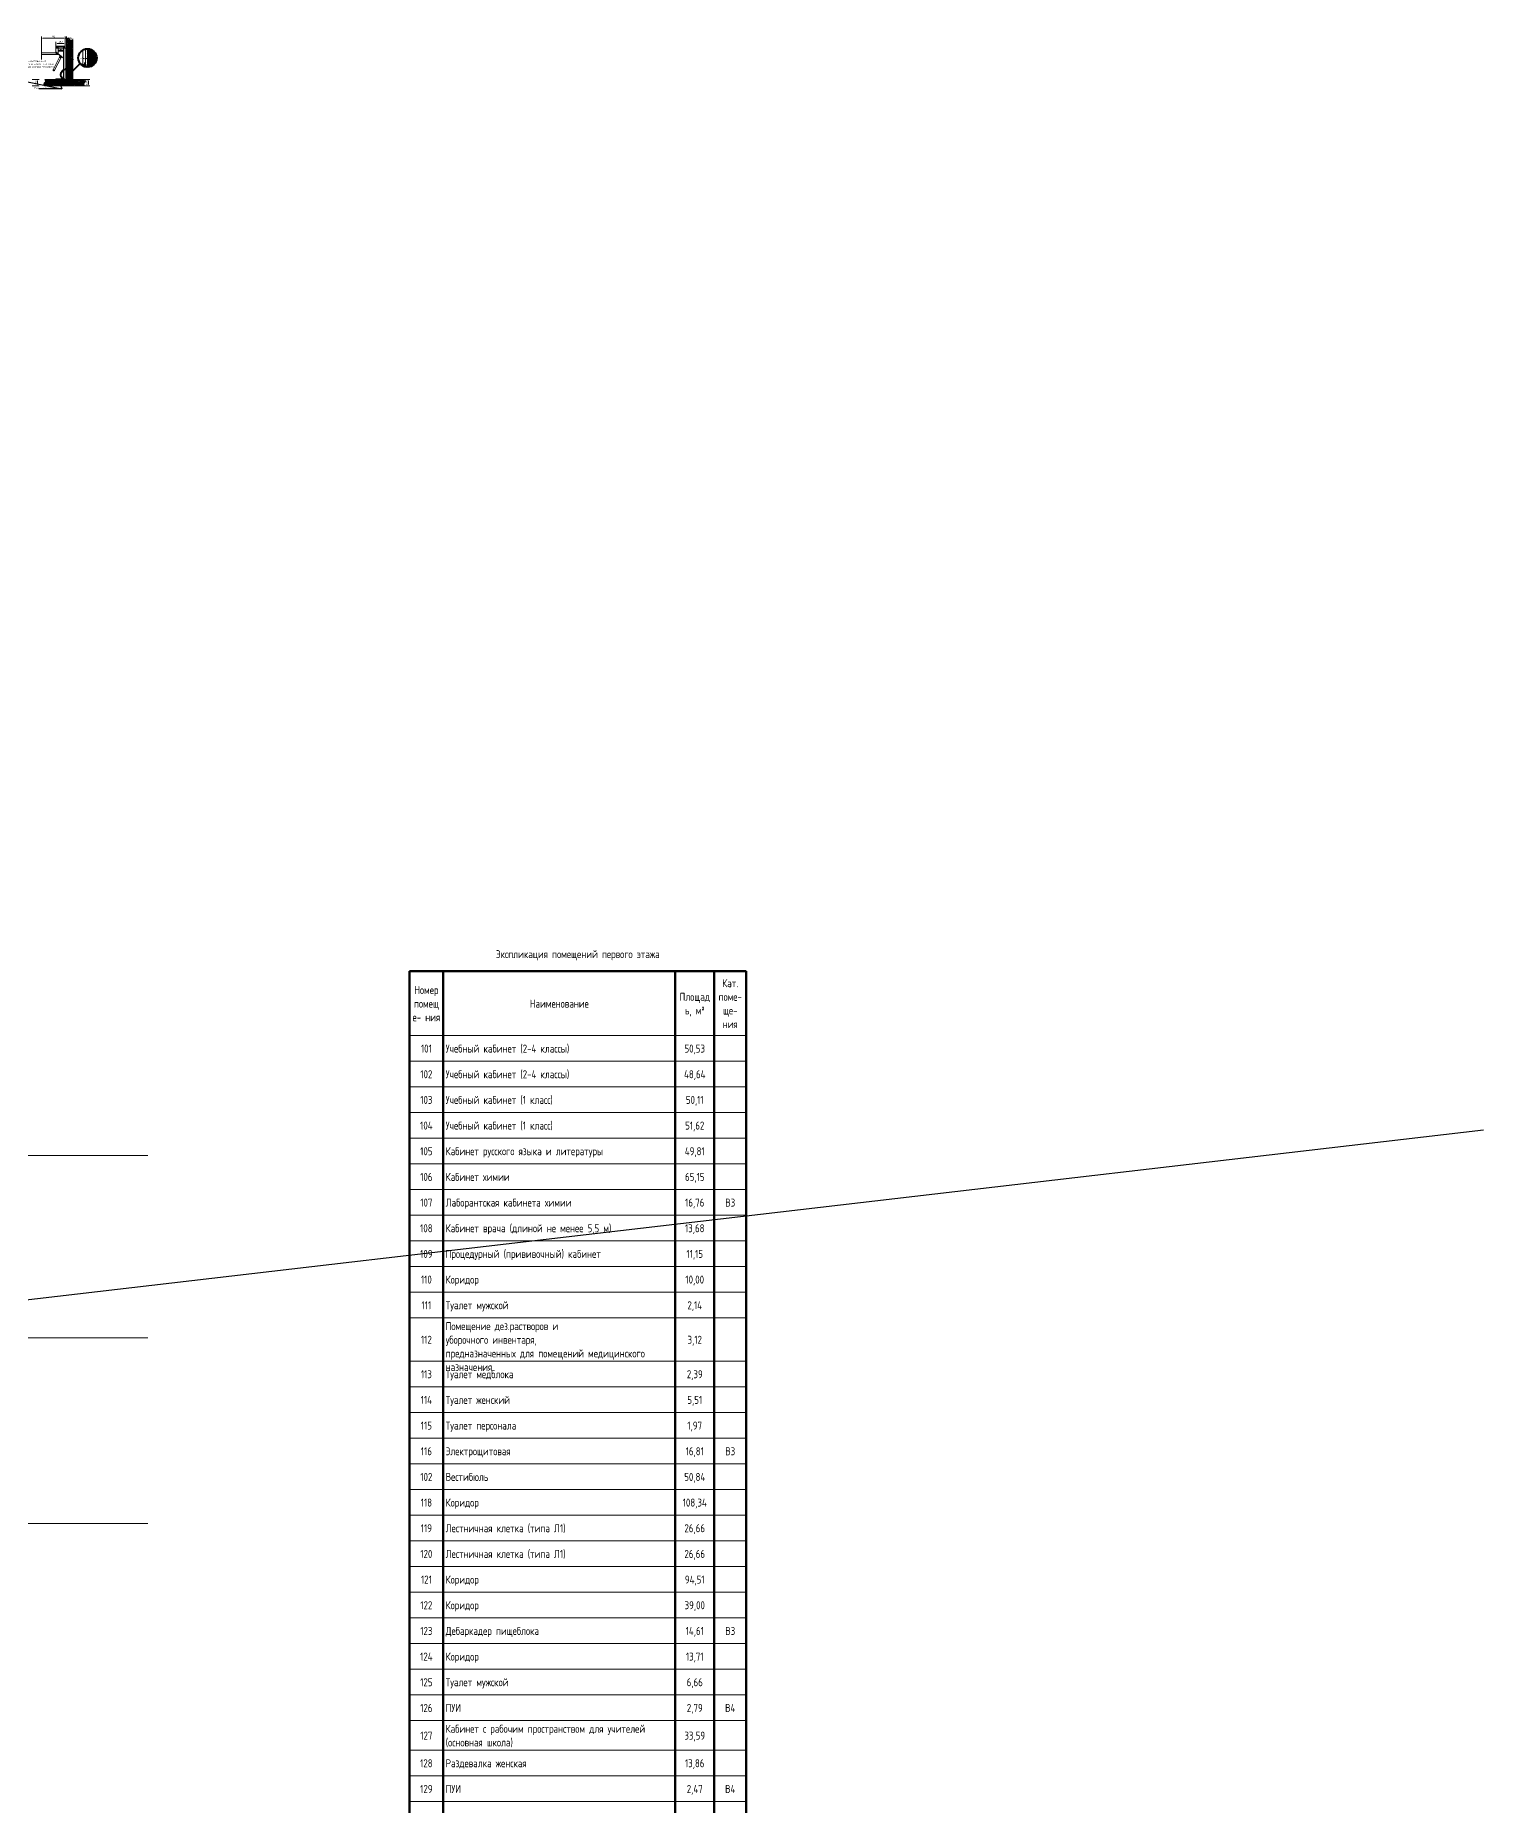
# Model space of a CAD drawing. Header units: millimetres. Extents: x -695119 to 412940, y -249585 to 622758.
# Drawn here: x 175612 to 220870, y -40183 to 15116 of the extents above; entities that cross this region are included whole.
import ezdxf
from ezdxf import colors
from ezdxf.entities.mleader import LeaderData, LeaderLine
from ezdxf.math import Vec2, Vec3

# ---------------------------------------------------------------- set-up
doc = ezdxf.new("R2010")
doc.units = ezdxf.units.MM
doc.linetypes.add('ADSK_Линия сетки', pattern=[25, 20, -2.5, 0, -2.5])
for name, color, linetype, lineweight in [('_Схема', 5, 'Continuous', 30), ('Графика спецификации', 7, 'Continuous', 20), ('Линии', 7, 'Continuous', 9), ('Оси', 252, 'Continuous', 9), ('Тонкие линии', 7, 'Continuous', 18)]:
    doc.layers.add(name, color=color, linetype=linetype, lineweight=lineweight)
doc.styles.add('dim', font='romans.shx', dxfattribs={"width": 0.7})
doc.styles.add('GOST 2.304 type A_1', font='', dxfattribs={"height": 350})
doc.styles.add('GOST-2.304_Type-B_italic', font='')
doc.styles.get('GOST 2.304 type A_1').set_extended_font_data('GOST 2.304 type A')
doc.styles.get('GOST-2.304_Type-B_italic').set_extended_font_data('GOST type B')
doc.dimstyles.new('СПДС', dxfattribs={"dimscale": 100, "dimtxt": 2, "dimasz": 1.8, "dimexe": 2, "dimexo": 0, "dimgap": 1, "dimtad": 1, "dimdec": 0, "dimrnd": 1, "dimtxsty": 'dim', "dimblk": 'OBLIQUE', "dimcen": 2.5, "dimdle": 1, "dimclrt": 7, "dimaunit": 1, "dimadec": 0, "dimazin": 0, "dimtfac": 1, "dimtdec": 0, "dimtix": 1, "dimtmove": 2, "dimatfit": 3, "dimldrblk": 'OPEN', "dimfxl": 1, "dimlwd": 13, "dimlwe": 13, "dimarcsym": 0})

# ---------------------------------------------------------------- blocks, each defined once
blk = doc.blocks.new('*D80')
at = {"color": 0, "lineweight": 13, "transparency": 16777216}
for p, q in [((175802, 14365), (175802, 15084)), ((176499, 15034), (175847, 15034)), ((176544, 14563), (176544, 15084))]:
    blk.add_line(p, q, dxfattribs=at)
at = {"color": 0, "transparency": 16777216}
for points in [[(175847, 15041), (175847, 15026), (175802, 15034)], [(176499, 15041), (176499, 15026), (176544, 15034)]]:
    blk.add_solid(points, dxfattribs=at)
at = {"layer": 'Defpoints', "color": 0, "transparency": 16777216}
for p in [(175802, 15034), (176544, 14563), (175802, 14365)]:
    blk.add_point(p, dxfattribs=at)
at = {"color": 7, "lineweight": 20, "transparency": 16777216, "insert": (176173, 15084), "char_height": 50, "attachment_point": 5, "style": 'GOST-2.304_Type-B_italic'}
blk.add_mtext('742', dxfattribs=at)
blk = doc.blocks.new('_Open')
at = {"color": 0, "linetype": 'ByBlock', "lineweight": -2}
for p, q in [((-1, 0.2), (0, 0)), ((-1, -0.2), (0, 0)), ((0, 0), (-1, 0))]:
    blk.add_line(p, q, dxfattribs=at)
blk = doc.blocks.new('*D81')
at = {"color": 0, "lineweight": 13, "transparency": 16777216}
for p, q in [((176499, 15034), (176454, 15034)), ((176544, 13762), (176544, 15084)), ((176544, 15034), (176580, 15034)), ((176580, 13762), (176580, 15084)), ((176625, 15034), (176670, 15034))]:
    blk.add_line(p, q, dxfattribs=at)
at = {"color": 0, "transparency": 16777216}
for points in [[(176499, 15041), (176499, 15026), (176544, 15034)], [(176625, 15041), (176625, 15026), (176580, 15034)]]:
    blk.add_solid(points, dxfattribs=at)
at = {"layer": 'Defpoints', "color": 0, "transparency": 16777216}
for p in [(176580, 15034), (176544, 13762), (176580, 13762)]:
    blk.add_point(p, dxfattribs=at)
at = {"color": 7, "lineweight": 20, "transparency": 16777216, "insert": (176705, 15034), "char_height": 50, "width": 467.84, "attachment_point": 5, "style": 'GOST-2.304_Type-B_italic'}
blk.add_mtext('{\\H1.08333x;≥}10мм', dxfattribs=at)
blk = doc.blocks.new('*D85')
at = {"color": 0, "lineweight": 13, "transparency": 16777216}
for p, q in [((176251, 14782), (176251, 14917)), ((176499, 14867), (176296, 14867)), ((176544, 14782), (176544, 14917))]:
    blk.add_line(p, q, dxfattribs=at)
at = {"color": 0, "transparency": 16777216}
for points in [[(176296, 14875), (176296, 14860), (176251, 14867)], [(176499, 14875), (176499, 14860), (176544, 14867)]]:
    blk.add_solid(points, dxfattribs=at)
at = {"layer": 'Defpoints', "color": 0, "transparency": 16777216}
for p in [(176251, 14867), (176251, 14782), (176544, 14782)]:
    blk.add_point(p, dxfattribs=at)
at = {"color": 7, "lineweight": 20, "transparency": 16777216, "insert": (176398, 14917), "char_height": 50, "attachment_point": 5, "style": 'GOST-2.304_Type-B_italic'}
blk.add_mtext('293', dxfattribs=at)
blk = doc.blocks.new('*D86')
at = {"color": 0, "lineweight": 13, "transparency": 16777216}
for p, q in [((175508, 13742), (175730, 13742)), ((175508, 13542), (175730, 13542)), ((175680, 13697), (175680, 13587))]:
    blk.add_line(p, q, dxfattribs=at)
at = {"color": 0, "transparency": 16777216}
for points in [[(175672, 13697), (175687, 13697), (175680, 13742)], [(175672, 13587), (175687, 13587), (175680, 13542)]]:
    blk.add_solid(points, dxfattribs=at)
at = {"layer": 'Defpoints', "color": 0, "transparency": 16777216}
for p in [(175508, 13742), (175508, 13542), (175680, 13542)]:
    blk.add_point(p, dxfattribs=at)
at = {"color": 7, "lineweight": 20, "transparency": 16777216, "insert": (175628, 13642), "char_height": 50, "attachment_point": 5, "rotation": 90, "style": 'GOST-2.304_Type-B_italic'}
blk.add_mtext('{\\H1.08333x;≥}200', dxfattribs=at)
blk = doc.blocks.new('*D82')
at = {"color": 0, "lineweight": 13, "transparency": 16777216}
for p, q in [((177096, 13742), (177318, 13742)), ((177096, 13542), (177318, 13542)), ((177268, 13697), (177268, 13587))]:
    blk.add_line(p, q, dxfattribs=at)
at = {"color": 0, "transparency": 16777216}
for points in [[(177261, 13697), (177276, 13697), (177268, 13742)], [(177261, 13587), (177276, 13587), (177268, 13542)]]:
    blk.add_solid(points, dxfattribs=at)
at = {"layer": 'Defpoints', "color": 0, "transparency": 16777216}
for p in [(177096, 13742), (177096, 13542), (177268, 13542)]:
    blk.add_point(p, dxfattribs=at)
at = {"color": 7, "lineweight": 20, "transparency": 16777216, "insert": (177216, 13642), "char_height": 50, "attachment_point": 5, "rotation": 90, "style": 'GOST-2.304_Type-B_italic'}
blk.add_mtext('{\\H1.08333x;≥}200', dxfattribs=at)
blk = doc.blocks.new('*D87')
at = {"color": 0, "lineweight": 13, "transparency": 16777216}
for p, q in [((177137, 14394), (177092, 14394)), ((177182, 14218), (177182, 14444)), ((177182, 14394), (177240, 14394)), ((177240, 14218), (177240, 14444)), ((177285, 14394), (177330, 14394))]:
    blk.add_line(p, q, dxfattribs=at)
at = {"color": 0, "transparency": 16777216}
for points in [[(177137, 14401), (177137, 14386), (177182, 14394)], [(177285, 14401), (177285, 14386), (177240, 14394)]]:
    blk.add_solid(points, dxfattribs=at)
at = {"layer": 'Defpoints', "color": 0, "transparency": 16777216}
for p in [(177240, 14394), (177182, 14218), (177240, 14218)]:
    blk.add_point(p, dxfattribs=at)
at = {"color": 7, "lineweight": 20, "transparency": 16777216, "insert": (177092, 14394), "char_height": 50, "attachment_point": 5, "style": 'GOST-2.304_Type-B_italic'}
blk.add_mtext('{\\H1.08333x;≥\\H0.92308x;\\C256;10мм}', dxfattribs=at)
blk = doc.blocks.new('*D88')
at = {"color": 0, "lineweight": 13, "transparency": 16777216}
for p, q in [((177101, 14218), (177056, 14218)), ((177146, 14168), (177146, 14268)), ((177146, 14218), (177182, 14218)), ((177182, 14168), (177182, 14268)), ((177227, 14218), (177272, 14218))]:
    blk.add_line(p, q, dxfattribs=at)
at = {"color": 0, "transparency": 16777216}
for points in [[(177101, 14226), (177101, 14211), (177146, 14218)], [(177227, 14226), (177227, 14211), (177182, 14218)]]:
    blk.add_solid(points, dxfattribs=at)
at = {"layer": 'Defpoints', "color": 0, "transparency": 16777216}
for p in [(177146, 14168), (177182, 14218), (177182, 14168)]:
    blk.add_point(p, dxfattribs=at)
at = {"color": 7, "lineweight": 20, "transparency": 16777216, "insert": (177060, 14218), "char_height": 50, "attachment_point": 5, "style": 'GOST-2.304_Type-B_italic'}
blk.add_mtext('17*', dxfattribs=at)
blk = doc.blocks.new('план Новый корпус (не печатать) 2$0$_Dot')
at = {"color": 251, "linetype": 'ByBlock', "lineweight": -2}
blk.add_line((-0.5, 0), (-1, 0), dxfattribs=at)
at = {"color": 251, "linetype": 'ByBlock', "const_width": 0.5}
blk.add_lwpolyline([(-0.25, 0, 1), (0.25, 0, 1)], format="xyb", close=True, dxfattribs=at)
blk = doc.blocks.new('1 этаж')
at = {"layer": 'Линии', "color": 251, "lineweight": 50, "true_color": 0x636466}
for p, q in [((12482, -95295), (12482, -97299)), ((12482, -95295), (23007, -95295)), ((13540, -95295), (13540, -97299)), ((20789, -95295), (20789, -97299)), ((22007, -95295), (22007, -97299)), ((23007, -95295), (23007, -97299)), ((12482, -97299), (12482, -98101)), ((13540, -97299), (13540, -98101)), ((20789, -97299), (20789, -98101)), ((22007, -97299), (22007, -98101)), ((23007, -97299), (23007, -98101)), ((12482, -98101), (12482, -98903)), ((13540, -98101), (13540, -98903)), ((20789, -98101), (20789, -98903)), ((22007, -98101), (22007, -98903)), ((23007, -98101), (23007, -98903)), ((12482, -98903), (12482, -99705)), ((13540, -98903), (13540, -99705)), ((20789, -98903), (20789, -99705)), ((22007, -98903), (22007, -99705)), ((23007, -98903), (23007, -99705)), ((12482, -99705), (12482, -100507)), ((13540, -99705), (13540, -100507)), ((20789, -99705), (20789, -100507)), ((22007, -99705), (22007, -100507)), ((23007, -99705), (23007, -100507)), ((12482, -100507), (12482, -101309)), ((13540, -100507), (13540, -101309)), ((20789, -100507), (20789, -101309)), ((22007, -100507), (22007, -101309)), ((23007, -100507), (23007, -101309)), ((12482, -101309), (12482, -102110)), ((13540, -101309), (13540, -102110)), ((20789, -101309), (20789, -102110)), ((22007, -101309), (22007, -102110)), ((23007, -101309), (23007, -102110)), ((12482, -102110), (12482, -102912)), ((13540, -102110), (13540, -102912)), ((20789, -102110), (20789, -102912)), ((22007, -102110), (22007, -102912)), ((23007, -102110), (23007, -102912)), ((12482, -102912), (12482, -103714)), ((13540, -102912), (13540, -103714)), ((20789, -102912), (20789, -103714)), ((22007, -102912), (22007, -103714)), ((23007, -102912), (23007, -103714)), ((12482, -103714), (12482, -104516)), ((13540, -103714), (13540, -104516)), ((20789, -103714), (20789, -104516)), ((22007, -103714), (22007, -104516)), ((23007, -103714), (23007, -104516)), ((12482, -104516), (12482, -105318)), ((13540, -104516), (13540, -105318)), ((20789, -104516), (20789, -105318)), ((22007, -104516), (22007, -105318)), ((23007, -104516), (23007, -105318)), ((12482, -105318), (12482, -106120)), ((13540, -105318), (13540, -106120)), ((20789, -105318), (20789, -106120)), ((22007, -105318), (22007, -106120)), ((23007, -105318), (23007, -106120)), ((12482, -106120), (12482, -107473)), ((13540, -106120), (13540, -107473)), ((20789, -106120), (20789, -107473)), ((22007, -106120), (22007, -107473)), ((23007, -106120), (23007, -107473)), ((12482, -107473), (12482, -108275)), ((13540, -107473), (13540, -108275)), ((20789, -107473), (20789, -108275)), ((22007, -107473), (22007, -108275)), ((23007, -107473), (23007, -108275)), ((12482, -108275), (12482, -109077)), ((13540, -108275), (13540, -109077)), ((20789, -108275), (20789, -109077)), ((22007, -108275), (22007, -109077)), ((23007, -108275), (23007, -109077)), ((12482, -109077), (12482, -109879)), ((13540, -109077), (13540, -109879)), ((20789, -109077), (20789, -109879)), ((22007, -109077), (22007, -109879)), ((23007, -109077), (23007, -109879)), ((12482, -109879), (12482, -110680)), ((13540, -109879), (13540, -110680)), ((20789, -109879), (20789, -110680)), ((22007, -109879), (22007, -110680)), ((23007, -109879), (23007, -110680)), ((12482, -110680), (12482, -111482)), ((13540, -110680), (13540, -111482)), ((20789, -110680), (20789, -111482)), ((22007, -110680), (22007, -111482)), ((23007, -110680), (23007, -111482)), ((12482, -111482), (12482, -112284)), ((13540, -111482), (13540, -112284)), ((20789, -111482), (20789, -112284)), ((22007, -111482), (22007, -112284)), ((23007, -111482), (23007, -112284)), ((12482, -112284), (12482, -113086)), ((13540, -112284), (13540, -113086)), ((20789, -112284), (20789, -113086)), ((22007, -112284), (22007, -113086)), ((23007, -112284), (23007, -113086)), ((12482, -113086), (12482, -113888)), ((13540, -113086), (13540, -113888)), ((20789, -113086), (20789, -113888)), ((22007, -113086), (22007, -113888)), ((23007, -113086), (23007, -113888)), ((12482, -113888), (12482, -114690)), ((13540, -113888), (13540, -114690)), ((20789, -113888), (20789, -114690)), ((22007, -113888), (22007, -114690)), ((23007, -113888), (23007, -114690)), ((12482, -114690), (12482, -115492)), ((13540, -114690), (13540, -115492)), ((20789, -114690), (20789, -115492)), ((22007, -114690), (22007, -115492)), ((23007, -114690), (23007, -115492)), ((12482, -115492), (12482, -116293)), ((13540, -115492), (13540, -116293)), ((20789, -115492), (20789, -116293)), ((22007, -115492), (22007, -116293)), ((23007, -115492), (23007, -116293)), ((12482, -116293), (12482, -117095)), ((13540, -116293), (13540, -117095)), ((20789, -116293), (20789, -117095)), ((22007, -116293), (22007, -117095)), ((23007, -116293), (23007, -117095)), ((12482, -117095), (12482, -117897)), ((13540, -117095), (13540, -117897)), ((20789, -117095), (20789, -117897)), ((22007, -117095), (22007, -117897)), ((23007, -117095), (23007, -117897)), ((12482, -117897), (12482, -118699)), ((13540, -117897), (13540, -118699)), ((20789, -117897), (20789, -118699)), ((22007, -117897), (22007, -118699)), ((23007, -117897), (23007, -118699)), ((12482, -118699), (12482, -119626)), ((13540, -118699), (13540, -119626)), ((20789, -118699), (20789, -119626)), ((22007, -118699), (22007, -119626)), ((23007, -118699), (23007, -119626)), ((12482, -119626), (12482, -120428)), ((13540, -119626), (13540, -120428)), ((20789, -119626), (20789, -120428)), ((22007, -119626), (22007, -120428)), ((23007, -119626), (23007, -120428)), ((12482, -120428), (12482, -121230)), ((13540, -120428), (13540, -121230)), ((20789, -120428), (20789, -121230)), ((22007, -120428), (22007, -121230)), ((23007, -120428), (23007, -121230)), ((12482, -121230), (12482, -122032)), ((13540, -121230), (13540, -122032)), ((20789, -121230), (20789, -122032)), ((22007, -121230), (22007, -122032)), ((23007, -121230), (23007, -122032))]:
    blk.add_line(p, q, dxfattribs=at)
at = {"layer": 'Линии', "color": 251, "lineweight": 20, "true_color": 0x636466}
for p, q in [((13540, -97299), (12482, -97299)), ((20789, -97299), (13540, -97299)), ((22007, -97299), (20789, -97299)), ((23007, -97299), (22007, -97299)), ((13540, -98101), (12482, -98101)), ((20789, -98101), (13540, -98101)), ((22007, -98101), (20789, -98101)), ((23007, -98101), (22007, -98101)), ((13540, -98903), (12482, -98903)), ((20789, -98903), (13540, -98903)), ((22007, -98903), (20789, -98903)), ((23007, -98903), (22007, -98903)), ((13540, -99705), (12482, -99705)), ((20789, -99705), (13540, -99705)), ((22007, -99705), (20789, -99705)), ((23007, -99705), (22007, -99705)), ((13540, -100507), (12482, -100507)), ((20789, -100507), (13540, -100507)), ((22007, -100507), (20789, -100507)), ((23007, -100507), (22007, -100507)), ((13540, -101309), (12482, -101309)), ((20789, -101309), (13540, -101309)), ((22007, -101309), (20789, -101309)), ((23007, -101309), (22007, -101309)), ((13540, -102110), (12482, -102110)), ((20789, -102110), (13540, -102110)), ((22007, -102110), (20789, -102110)), ((23007, -102110), (22007, -102110)), ((13540, -102912), (12482, -102912)), ((20789, -102912), (13540, -102912)), ((22007, -102912), (20789, -102912)), ((23007, -102912), (22007, -102912)), ((13540, -103714), (12482, -103714)), ((20789, -103714), (13540, -103714)), ((22007, -103714), (20789, -103714)), ((23007, -103714), (22007, -103714)), ((13540, -104516), (12482, -104516)), ((20789, -104516), (13540, -104516)), ((22007, -104516), (20789, -104516)), ((23007, -104516), (22007, -104516)), ((13540, -105318), (12482, -105318)), ((20789, -105318), (13540, -105318)), ((22007, -105318), (20789, -105318)), ((23007, -105318), (22007, -105318)), ((13540, -106120), (12482, -106120)), ((20789, -106120), (13540, -106120)), ((22007, -106120), (20789, -106120)), ((23007, -106120), (22007, -106120)), ((13540, -107473), (12482, -107473)), ((20789, -107473), (13540, -107473)), ((22007, -107473), (20789, -107473)), ((23007, -107473), (22007, -107473)), ((13540, -108275), (12482, -108275)), ((20789, -108275), (13540, -108275)), ((22007, -108275), (20789, -108275)), ((23007, -108275), (22007, -108275)), ((13540, -109077), (12482, -109077)), ((20789, -109077), (13540, -109077)), ((22007, -109077), (20789, -109077)), ((23007, -109077), (22007, -109077)), ((13540, -109879), (12482, -109879)), ((20789, -109879), (13540, -109879)), ((22007, -109879), (20789, -109879)), ((23007, -109879), (22007, -109879)), ((13540, -110680), (12482, -110680)), ((20789, -110680), (13540, -110680)), ((22007, -110680), (20789, -110680)), ((23007, -110680), (22007, -110680)), ((13540, -111482), (12482, -111482)), ((20789, -111482), (13540, -111482)), ((22007, -111482), (20789, -111482)), ((23007, -111482), (22007, -111482)), ((13540, -112284), (12482, -112284)), ((20789, -112284), (13540, -112284)), ((22007, -112284), (20789, -112284)), ((23007, -112284), (22007, -112284)), ((13540, -113086), (12482, -113086)), ((20789, -113086), (13540, -113086)), ((22007, -113086), (20789, -113086)), ((23007, -113086), (22007, -113086)), ((13540, -113888), (12482, -113888)), ((20789, -113888), (13540, -113888)), ((22007, -113888), (20789, -113888)), ((23007, -113888), (22007, -113888)), ((13540, -114690), (12482, -114690)), ((20789, -114690), (13540, -114690)), ((22007, -114690), (20789, -114690)), ((23007, -114690), (22007, -114690)), ((13540, -115492), (12482, -115492)), ((20789, -115492), (13540, -115492)), ((22007, -115492), (20789, -115492)), ((23007, -115492), (22007, -115492)), ((13540, -116293), (12482, -116293)), ((20789, -116293), (13540, -116293)), ((22007, -116293), (20789, -116293)), ((23007, -116293), (22007, -116293)), ((13540, -117095), (12482, -117095)), ((20789, -117095), (13540, -117095)), ((22007, -117095), (20789, -117095)), ((23007, -117095), (22007, -117095)), ((13540, -117897), (12482, -117897)), ((20789, -117897), (13540, -117897)), ((22007, -117897), (20789, -117897)), ((23007, -117897), (22007, -117897)), ((13540, -118699), (12482, -118699)), ((20789, -118699), (13540, -118699)), ((22007, -118699), (20789, -118699)), ((23007, -118699), (22007, -118699)), ((13540, -119626), (12482, -119626)), ((20789, -119626), (13540, -119626)), ((22007, -119626), (20789, -119626)), ((23007, -119626), (22007, -119626)), ((13540, -120428), (12482, -120428)), ((20789, -120428), (13540, -120428)), ((22007, -120428), (20789, -120428)), ((23007, -120428), (22007, -120428)), ((13540, -121230), (12482, -121230)), ((20789, -121230), (13540, -121230)), ((22007, -121230), (20789, -121230)), ((23007, -121230), (22007, -121230))]:
    blk.add_line(p, q, dxfattribs=at)
at = {"layer": 'Оси', "color": 251, "linetype": 'ADSK_Линия сетки', "true_color": 0x636466}
for p, q in [((4311, -101047), (-72628, -101047)), ((4311, -106747), (-72628, -106747)), ((4311, -112547), (-72628, -112547))]:
    blk.add_line(p, q, dxfattribs=at)
at = {"layer": 'Тонкие линии', "color": 251, "lineweight": 20, "true_color": 0x636466}
blk.add_line((23007, -95295), (23007, -97299), dxfattribs=at)
at = {"layer": 'Графика спецификации', "color": 251, "true_color": 0x636466, "char_height": 250, "line_spacing_factor": 1.022761, "style": 'GOST 2.304 type A_1'}
for s, insert, width, attachment_point in [('Экспликация помещений первого этажа', (17744, -94636), 9232.69, 2), ('Кат.\\Pпоме-\\Pще-\\Pния', (22507, -95544), 962.45, 2), ('Номер\\Pпомещ\\Pе- ния', (13011, -95757), 1043.91, 2), ('Наименование', (17165, -96183), 2353.32, 2), ('Площад\\Pь, м\\fGOST Common|b0|i0|c238|p34|;\\W.9;²', (21398, -95970), 1258.12, 2), ('101', (13011, -97587), 458.6, 2), ('Учебный кабинет (2-4 классы)', (13615, -97587), 4969.12, 1), ('50,53', (21398, -97587), 841.76, 2), ('102', (13011, -98389), 509.89, 2), ('Учебный кабинет (2-4 классы)', (13615, -98389), 4969.12, 1), ('48,64', (21398, -98389), 896.07, 2), ('103', (13011, -99190), 509.89, 2), ('Учебный кабинет (1 класс)', (13615, -99190), 4302.35, 1), ('50,11', (21398, -99190), 739.18, 2), ('104', (13011, -99992), 537.04, 2), ('Учебный кабинет (1 класс)', (13615, -99992), 4302.35, 1), ('51,62', (21398, -99992), 790.47, 2), ('105', (13011, -100794), 509.89, 2), ('Кабинет русского языка и литературы', (13615, -100794), 6438.44, 1), ('49,81', (21398, -100794), 817.63, 2), ('106', (13011, -101596), 509.89, 2), ('Кабинет химии', (13615, -101596), 2474, 1), ('65,15', (21398, -101596), 790.47, 2), ('107', (13011, -102398), 509.89, 2), ('Лаборантская кабинета химии', (13615, -102398), 5138.08, 1), ('16,76', (21398, -102398), 790.47, 2), ('В3', (22507, -102398), 401.27, 2), ('108', (13011, -103200), 509.89, 2), ('Кабинет врача (длиной не менее 5,5 м)', (13615, -103200), 6326.81, 1), ('13,68', (21398, -103200), 790.47, 2), ('109', (13011, -104001), 509.89, 2), ('Процедурный (прививочный) кабинет', (13615, -104001), 6019.06, 1), ('11,15', (21398, -104001), 687.89, 2), ('110', (13011, -104803), 458.6, 2), ('Коридор', (13615, -104803), 1336.56, 1), ('10,00', (21398, -104803), 790.47, 2), ('111', (13011, -105605), 407.31, 2), ('Туалет мужской', (13615, -105605), 2691.23, 1), ('2,14', (21398, -105605), 630.57, 2), ('112', (13011, -106683), 458.6, 2), ('Помещение дез.растворов и ^Mуборочного инвентаря,\\Pпредназначенных для помещений медицинского\\Pназначения', (13615, -106257), 8481, 1), ('3,12', (21398, -106683), 603.41, 2), ('113', (13011, -107760), 458.6, 2), ('Туалет медблока', (13615, -107760), 2875.27, 1), ('2,39', (21398, -107760), 654.71, 2), ('114', (13011, -108562), 485.75, 2), ('Туалет женский', (13615, -108562), 2664.08, 1), ('5,51', (21398, -108562), 603.41, 2), ('115', (13011, -109364), 458.6, 2), ('Туалет персонала', (13615, -109364), 3038.19, 1), ('1,97', (21398, -109364), 603.41, 2), ('116', (13011, -110166), 458.6, 2), ('Электрощитовая', (13615, -110166), 2863.2, 1), ('16,81', (21398, -110166), 739.18, 2), ('В3', (22507, -110166), 401.27, 2), ('102', (13011, -110968), 458.6, 2), ('Вестибюль', (13615, -110968), 1783.09, 1), ('50,84', (21398, -110968), 868.92, 2), ('118', (13011, -111770), 458.6, 2), ('Коридор', (13615, -111770), 1336.56, 1), ('108,34', (21398, -111770), 1004.69, 2), ('119', (13011, -112571), 458.6, 2), ('Лестничная клетка (типа Л1)', (13615, -112571), 4836.37, 1), ('26,66', (21398, -112571), 841.76, 2), ('Лестничная клетка (типа Л1)', (13615, -113373), 4836.37, 1), ('120', (13011, -113373), 509.89, 2), ('26,66', (21398, -113373), 841.76, 2), ('121', (13011, -114175), 458.6, 2), ('Коридор', (13615, -114175), 1336.56, 1), ('94,51', (21398, -114175), 817.63, 2), ('122', (13011, -114977), 509.89, 2), ('Коридор', (13615, -114977), 1336.56, 1), ('39,00', (21398, -114977), 841.76, 2), ('123', (13011, -115779), 509.89, 2), ('Дебаркадер пищеблока', (13615, -115779), 3864.87, 1), ('14,61', (21398, -115779), 766.34, 2), ('В3', (22507, -115779), 401.27, 2), ('124', (13011, -116581), 537.04, 2), ('Коридор', (13615, -116581), 1336.56, 1), ('13,71', (21398, -116581), 739.18, 2), ('125', (13011, -117382), 509.89, 2), ('Туалет мужской', (13615, -117382), 2691.23, 1), ('6,66', (21398, -117382), 654.71, 2), ('126', (13011, -118184), 509.89, 2), ('ПУИ', (13615, -118184), 642.64, 1), ('2,79', (21398, -118184), 654.71, 2), ('В4', (22507, -118184), 428.42, 2), ('Кабинет с рабочим пространством для учителей\\P(основная школа)', (13615, -118836), 8070.68, 1), ('127', (13011, -119049), 509.89, 2), ('33,59', (21398, -119049), 841.76, 2), ('128', (13011, -119913), 509.89, 2), ('Раздевалка женская', (13615, -119913), 3427.4, 1), ('13,86', (21398, -119913), 790.47, 2), ('129', (13011, -120715), 509.89, 2), ('ПУИ', (13615, -120715), 642.64, 1), ('2,47', (21398, -120715), 681.86, 2), ('В4', (22507, -120715), 428.42, 2)]:
    blk.add_mtext(s, dxfattribs=dict(at, insert=insert, width=width, attachment_point=attachment_point))

msp = doc.modelspace()

# ---------------------------------------------------------------- hatches: boundary and pattern name
at = {"lineweight": 20}
h = msp.add_hatch(dxfattribs=at)
h.set_pattern_fill('ANSI35', color=8, scale=10)
h.set_pattern_definition([(45, (-250725.646, -240674.01), (-44.901281, 44.901281), []), (45, (-250680.744, -240674.01), (-44.901281, 44.901281), [79.375, -15.875, 0, -15.875])])
h.paths.add_polyline_path([(176779.709, 14989.649, -0.483157952), (176679.709, 14989.649, 0.483157952), (176579.709, 14989.649), (176579.709, 13741.732), (176779.709, 13741.732)])
h = msp.add_hatch(color=0, dxfattribs=at)
h.dxf.hatch_style = 1
h.paths.add_polyline_path([(176414.337, 14662.472), (176394.87, 14662.472), (176394.87, 14643.02), (176414.337, 14643.02)])
at = {"lineweight": 40}
h = msp.add_hatch(dxfattribs=at)
h.set_pattern_fill('ANSI35', color=0, scale=10)
h.set_pattern_definition([(45, (-252639.04, -241119.04), (-44.901281, 44.901281), []), (45, (-252594.14, -241119.04), (-44.901281, 44.901281), [79.375, -15.875, 0, -15.875])])
h.paths.add_polyline_path([(177240.454, 14168.395), (177393.957, 14168.395, 0.257045156), (177527.423, 14410.857, 0.414213562), (177240.454, 14697.826)])
h.paths.add_polyline_path([(177393.957, 14168.395), (177154.215, 14168.395), (177154.215, 14137.153, 0.220900804)])
at = {"lineweight": 20}
h = msp.add_hatch(dxfattribs=at)
h.set_pattern_fill('ANSI35', color=8, scale=10)
h.set_pattern_definition([(45, (-249149.036, -240674.01), (-44.901281, 44.901281), []), (45, (-249104.134, -240674.01), (-44.901281, 44.901281), [79.375, -15.875, 0, -15.875])])
h.paths.add_polyline_path([(176506.161, 13741.732), (176425.799, 13741.732), (176425.799, 13695.212), (176418.799, 13695.212), (176418.799, 13697.891), (176418.799, 13741.732), (176348.833, 13741.732), (176348.833, 13695.212), (176341.833, 13695.212), (176341.833, 13697.891), (176341.833, 13741.732), (176271.161, 13741.732), (175903.054, 13741.732, -0.483157952), (175903.054, 13641.732, 0.483157952), (175903.054, 13541.732), (176506.161, 13541.732)])
h.paths.add_polyline_path([(177150.971, 13641.732, 0.483157952), (177150.971, 13741.732), (176691.34, 13741.732), (176691.34, 13695.212), (176684.34, 13695.212), (176684.34, 13741.732), (176614.374, 13741.732), (176614.374, 13695.212), (176607.374, 13695.212), (176607.374, 13741.732), (176527.012, 13741.732), (176527.012, 13541.732), (177150.971, 13541.732, -0.483157952)])
h = msp.add_hatch(color=0, dxfattribs=at)
h.dxf.hatch_style = 1
h.paths.add_polyline_path([(176301.057, 13698.274), (176301.057, 13695.595), (176308.057, 13695.595), (176308.057, 13698.274)])
h = msp.add_hatch(color=0, dxfattribs=at)
h.dxf.hatch_style = 1
h.paths.add_polyline_path([(176444.686, 13697.891), (176444.686, 13695.212), (176451.685, 13695.212), (176451.685, 13697.891)])

# ---------------------------------------------------------------- linework, layer by layer
for p, q in [((176375.175, 14441.629), (176375.322, 14442.579)), ((176375.322, 14440.804), (176375.175, 14441.629)), ((176375.322, 14442.579), (176375.755, 14443.587)), ((176375.755, 14440.158), (176375.322, 14440.804)), ((176375.755, 14443.587), (176376.443, 14444.587)), ((176376.443, 14439.737), (176375.755, 14440.158)), ((176376.443, 14444.587), (176377.34, 14445.509)), ((176377.34, 14439.569), (176376.443, 14439.737)), ((176377.34, 14445.509), (176378.384, 14446.29)), ((176378.384, 14439.665), (176377.34, 14439.569)), ((176378.384, 14446.29), (176379.505, 14446.878)), ((176379.505, 14440.02), (176378.384, 14439.665)), ((176379.505, 14446.878), (176380.625, 14447.232)), ((176380.625, 14440.607), (176379.505, 14440.02)), ((176380.625, 14447.232), (176381.67, 14447.328)), ((176381.67, 14441.389), (176380.625, 14440.607)), ((176381.67, 14447.328), (176382.567, 14447.16)), ((176382.567, 14442.31), (176381.67, 14441.389)), ((176382.567, 14447.16), (176383.255, 14446.739)), ((176383.255, 14443.31), (176382.567, 14442.31)), ((176162.71, 14039.797), (176163.894, 14041.122)), ((176162.866, 14037.438), (176162.71, 14039.797)), ((176164.352, 14034.206), (176162.866, 14037.438)), ((176163.894, 14041.122), (176166.338, 14041.324)), ((176167.065, 14030.322), (176164.352, 14034.206)), ((176166.338, 14041.324), (176169.874, 14040.388)), ((176170.822, 14026.05), (176167.065, 14030.322)), ((176169.874, 14040.388), (176174.263, 14038.378)), ((176175.366, 14021.681), (176170.822, 14026.05)), ((176174.263, 14038.378), (176179.204, 14035.431)), ((176180.388, 14017.514), (176175.366, 14021.681)), ((176179.204, 14035.431), (176184.361, 14031.749)), ((176185.545, 14013.831), (176180.388, 14017.514)), ((176184.361, 14031.749), (176189.383, 14027.581)), ((176190.486, 14010.884), (176185.545, 14013.831)), ((176189.383, 14027.581), (176193.927, 14023.212)), ((176194.874, 14008.874), (176190.486, 14010.884)), ((176193.927, 14023.212), (176197.684, 14018.94)), ((176198.411, 14007.938), (176194.874, 14008.874)), ((176197.684, 14018.94), (176200.397, 14015.056)), ((176200.854, 14008.14), (176198.411, 14007.938)), ((176200.397, 14015.056), (176201.883, 14011.824)), ((176202.039, 14009.465), (176200.854, 14008.14)), ((176201.883, 14011.824), (176202.039, 14009.465))]:
    msp.add_line(p, q)
at = {"color": 0, "lineweight": 15}
for points in [[(176579.709, 14989.649), (176579.709, 13741.732)], [(176779.709, 13741.732), (176779.709, 14989.649)], [(177240.454, 14697.826), (177240.454, 14168.395)], [(177393.957, 14168.395), (177086.95, 14168.395)], [(177120.091, 14168.455), (177120.091, 14150.35)], [(177154.215, 14168.395), (177154.215, 14137.153)], [(177150.971, 13741.732), (175903.054, 13741.732)], [(175903.054, 13541.732), (177150.971, 13541.732)], [(176506.161, 13741.769), (176506.161, 13541.732)], [(176527.012, 13741.732), (176527.012, 13541.732)]]:
    msp.add_lwpolyline(points, dxfattribs=at)
at = {"color": 0, "lineweight": 20}
for points in [[(176256.281, 14570.984), (175802.011, 14570.984), (175802.011, 14520.984), (176256.281, 14520.984), (176256.281, 14570.984)], [(175802.011, 14570.984), (175802.011, 14520.984)], [(176363.508, 14431.99), (176163.302, 14040.46)], [(176423.939, 14443.181), (176201.536, 14008.239)], [(176527.012, 13741.759), (176544.011, 13741.732), (176544.011, 14781.541), (176251.011, 14781.541), (176251.011, 14602.054)], [(176251.011, 14746.167), (176544.011, 14746.167)], [(176251.011, 14720.539), (176320.046, 14720.539)], [(176251.011, 14602.054), (176489.161, 14402.057)], [(176261.237, 14580.293), (176256.281, 14570.984), (176256.281, 14529.451)], [(176256.281, 14520.984), (176331.467, 14520.984)], [(176268.298, 14587.536), (176261.237, 14580.293), (176436.645, 14432.474), (176443.044, 14440.786)], [(176320.046, 14781.541), (176320.046, 14544.079)], [(176320.046, 14696.606), (176489.161, 14696.606)], [(176320.046, 14643.02), (176489.161, 14643.02)], [(176320.046, 14623.452), (176489.161, 14623.452)], [(176374.93, 14426.15), (176361.788, 14432.87), (176379.725, 14480.441)], [(176374.93, 14426.15), (176414.892, 14450.805)], [(176377.887, 14427.975), (176408.23, 14412.459)], [(176385.705, 14475.401), (176423.939, 14443.181)], [(176408.23, 14412.459), (176429.892, 14438.164)], [(176489.161, 13762.195), (176489.161, 14781.541)], [(176489.161, 14720.539), (176544.011, 14720.539)], [(177092.271, 14201.882), (177092.271, 14656.607)], [(177154.215, 14168.438), (177182.034, 14168.395), (177182.034, 14691.817)], [(177043.78, 14201.882), (177182.034, 14201.882)], [(177182.034, 14168.395), (177086.713, 14168.545)], [(176544.011, 13741.732), (176251.012, 13742.194), (176251.012, 13762.194), (176544.011, 13762.195)], [(176308.057, 13742.115), (176308.057, 13695.595), (176301.057, 13695.595), (176301.057, 13742.115), (176308.057, 13742.115), (176308.057, 13742.115)], [(176308.057, 13698.274), (176301.057, 13698.274)], [(176451.685, 13741.732), (176451.685, 13695.212), (176444.686, 13695.212), (176444.686, 13741.732), (176451.685, 13741.732), (176451.685, 13741.732)], [(176451.685, 13697.891), (176444.686, 13697.891)]]:
    msp.add_lwpolyline(points, dxfattribs=at)
msp.add_lwpolyline([(176414.337, 14643.02), (176394.87, 14643.02), (176394.87, 14662.472), (176414.337, 14662.472)], close=True, dxfattribs=at)
at = {"color": 0, "lineweight": 40}
for points in [[(176735.196, 13970.96), (177011.698, 14241.41)], [(177145.9, 14168.452), (177145.9, 14176.975), (177074.169, 14176.975)], [(176261.756, 13742.177), (176261.756, 13746.66), (176523.041, 13746.66), (176523.041, 13741.752)]]:
    msp.add_lwpolyline(points, dxfattribs=at)
at = {"color": 0, "lineweight": 20}
msp.add_circle((176274.559, 14542.128), 5.165, dxfattribs=at)
at = {"color": 0, "lineweight": 40}
for centre, radius in [((177240.454, 14410.857), 286.969), ((176579.709, 13889.889), 175.353)]:
    msp.add_circle(centre, radius, dxfattribs=at)
at = {"color": 0, "lineweight": 20}
for centre, radius, start, end in [((176629.709, 14949.985), 63.822, 38.4242395, 141.5757605), ((176729.709, 15029.313), 63.822, 218.4242395, 321.5757605), ((176353.801, 14720.656), 33.756, 180.1980601, 225.4341139), ((176455.406, 14720.656), 33.756, 314.5658861, 359.8019399), ((175942.718, 13591.732), 63.822, 128.4242395, 231.5757605), ((175863.39, 13691.732), 63.822, 308.4242395, 51.5757605), ((177190.635, 13591.732), 63.822, 128.4242395, 231.5757605), ((177111.307, 13691.732), 63.822, 308.4242395, 51.5757605)]:
    msp.add_arc(centre, radius, start, end, dxfattribs=at)
at = {"layer": '_Схема', "color": 5}
msp.add_line((-160630.689, -63538.828), (220869.926, -19071.484), dxfattribs=at)

# ---------------------------------------------------------------- block references
msp.add_blockref('1 этаж', (174819.19, 81176.937))

# ---------------------------------------------------------------- texts
at = {"color": 0, "linetype": 'Continuous', "lineweight": 20, "ltscale": 400, "insert": (175394.324, 14338.634), "char_height": 52.5, "attachment_point": 1, "style": 'GOST-2.304_Type-B_italic'}
msp.add_mtext_dynamic_manual_height_columns('*Расстояние от монтажной пластины до корпуса турникета', width=743.75233, gutter_width=1250, heights=[0], dxfattribs=at)

# ---------------------------------------------------------------- dimensions: what is measured, and where the dimension line sits
at = {"color": 0, "lineweight": 20}
for base, p1, p2, picture, middle in [((175802.011, 15033.659), (176544.011, 14563.364), (175802.011, 14365.273), '*D80', (176173.011, 15083.659)), ((176251.011, 14867.016), (176544.011, 14781.541), (176251.011, 14781.541), '*D85', (176397.511, 14917.052))]:
    dim = msp.add_linear_dim(base=base, p1=p1, p2=p2, dimstyle='СПДС', override={"dimscale": 25, "dimtxsty": 'GOST-2.304_Type-B_italic', "dimsah": 1}, dxfattribs=at)
    dim.commit()
    dim.dimension.update_dxf_attribs({"geometry": picture, "text_midpoint": middle})
for base, p1, p2, text, picture, middle in [((176579.899, 15033.659), (176544.011, 13762.195), (176579.899, 13762.195), '{\\H1.08333x;≥}10мм', '*D81', (176704.899, 15033.659)), ((177240.454, 14393.711), (177182.034, 14218.056), (177240.454, 14218.056), '{\\H1.08333x;≥\\H0.92308x;\\C256;10мм}', '*D87', (177092.271, 14393.711)), ((177182.034, 14218.056), (177145.9, 14168.438), (177182.034, 14168.438), '17*', '*D88', (177060.465, 14218.056))]:
    dim = msp.add_linear_dim(base=base, p1=p1, p2=p2, text=text, dimstyle='СПДС', override={"dimscale": 25, "dimtxsty": 'GOST-2.304_Type-B_italic', "dimsah": 1}, dxfattribs=at)
    dim.commit()
    dim.dimension.update_dxf_attribs({"geometry": picture, "text_midpoint": middle, "dimtype": 160})
for base, p1, p2, picture, middle in [((175679.785, 13541.732), (175507.987, 13741.732), (175507.987, 13541.732), '*D86', (175627.701, 13641.732)), ((177268.215, 13541.732), (177096.417, 13741.732), (177096.417, 13541.732), '*D82', (177216.132, 13641.732))]:
    dim = msp.add_linear_dim(base=base, p1=p1, p2=p2, angle=90, text='{\\H1.08333x;≥}<>', dimstyle='СПДС', override={"dimscale": 25, "dimtxsty": 'GOST-2.304_Type-B_italic', "dimsah": 1}, dxfattribs=at)
    dim.commit()
    dim.dimension.update_dxf_attribs({"geometry": picture, "text_midpoint": middle})

# ---------------------------------------------------------------- leaders
ml = msp.add_multileader_mtext('Standard', dxfattribs=at)
ml.set_content('Монтажная пластина', style='GOST-2.304_Type-B_italic')
ml.set_leader_properties()
ml.set_arrow_properties(name='план Новый корпус (не печатать) 2$0$_Dot')
ml.build(insert=Vec2(0, 0))
ml.multileader.update_dxf_attribs({"text_left_attachment_type": 6, "text_right_attachment_type": 6, "dogleg_length": 0.36, "arrow_head_size": 10})
ctx = ml.context
ctx.base_point, ctx.char_height, ctx.arrow_head_size, ctx.landing_gap_size, ctx.plane_origin = Vec3(175584.097, 13443.609), 50, 10, 0.09, Vec3(175483.185, 13695.212)
ctx.left_attachment, ctx.right_attachment = 6, 6
notes = []
notes.append((ctx, [(1, (1, 1, 0), (176439.399, 13443.609), (-1, 0), 0.36, [(0, [(174946.26, 13746.376)], 0, []), (1, [(176329.49, 13746.66)], 0, [])])]))
ctx.mtext.insert, ctx.mtext.flow_direction = Vec3(175584.187, 13503.609), 5
for ctx, leaders in notes:
    for number, flags, end, landing, length, lines in leaders:
        leader = LeaderData()
        leader.index, (leader.has_last_leader_line, leader.has_dogleg_vector, leader.attachment_direction) = number, flags
        leader.last_leader_point, leader.dogleg_vector, leader.dogleg_length = Vec3(end), Vec3(landing), length
        for number, points, colour, breaks in lines:
            line = LeaderLine()
            line.index, line.vertices, line.color, line.breaks = number, Vec3.list(points), colors.encode_raw_color(colour), breaks
            leader.lines.append(line)
        ctx.leaders.append(leader)

doc.saveas('drawing.dxf')
